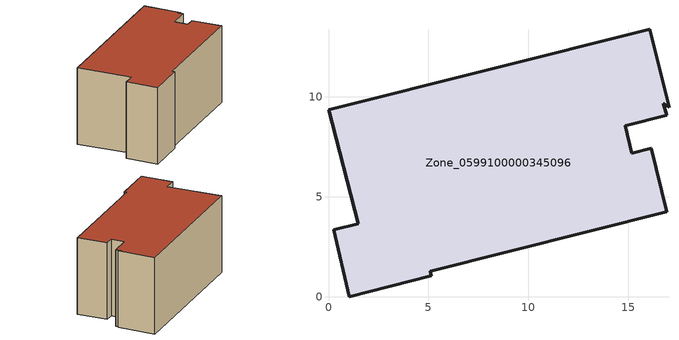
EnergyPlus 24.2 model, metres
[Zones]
Zone_0599100000345096
 floor ground (C_G): 16.05,13.36 17.03,9.46 16.75,9.66 16.9,9.07 14.83,8.55 15.17,7.17 16.13,7.41 16.92,4.25 5.08,1.28 5.14,1.04 1.04,0 0.26,3.34 1.49,3.65 0,9.33 z0
 wall outside (C_F): 5.08,1.28 16.92,4.25 16.13,7.41 15.17,7.17 14.83,8.55 16.9,9.07 16.75,9.66 17.03,9.46 16.05,13.36 0,9.33 1.49,3.65 0.26,3.34 1.04,0 5.14,1.04 5.08,1.28 z0:8.32
 roof outside (C_R): 17.03,9.46 16.05,13.36 0,9.33 1.49,3.65 0.26,3.34 1.04,0 5.14,1.04 5.08,1.28 16.92,4.25 16.13,7.41 15.17,7.17 14.83,8.55 16.9,9.07 16.75,9.66 z8.32
[BUILDING]
Pand.0599100000345096: North Axis=0; Terrain=City; Loads Convergence Tolerance Value=0.04; Temperature Convergence Tolerance Value=0.4; Solar Distribution=FullExterior; Maximum Number of Warmup Days=25; Minimum Number of Warmup Days=1
[Site:Location]
Rotterdam.The.Hague.AP_ZH_NLD Design_Conditions: Latitude=51.96; Longitude=4.45; Time Zone=1; Elevation=-4.5
[SITE:GROUNDTEMPERATURE:BUILDINGSURFACE]
18, 18, 18, 18, 18, 18, 18, 18, 18, 18, 18, 18
[MATERIAL] Thermal Absorptance=0.9; Solar Absorptance=0.7; Visible Absorptance=0.7
Name | Roughness | Thickness | Conductivity | Density | Specific Heat
G.TC.1992-2005 | MediumSmooth | 0.15 | 0.06 | 540 | 1210
F.TC.1992-2005 | Rough | 0.3 | 0.12 | 1920 | 840
R.TC.1992-2005 | MediumRough | 0.2 | 0.08 | 1500 | 1000
[CONSTRUCTION]
C_G: G.TC.1992-2005
C_F: F.TC.1992-2005
C_R: R.TC.1992-2005
[ZONE]
Zone_0599100000345096: Type=1; Multiplier=1; Ceiling Height=Autocalculate; Volume=Autocalculate; Floor Area=autocalculate; Part of Total Floor Area=Yes
[ZONEINFILTRATION:DESIGNFLOWRATE]
Infil_Zone_0599100000345096: Zone or ZoneList or Space or SpaceList=Zone_0599100000345096; Schedule=AlwaysOn; Design Flow Rate Calculation Method=Flow/Area; Flow Rate per Floor Area=0.0015; Constant Term Coefficient=1; Temperature Term Coefficient=0; Velocity Term Coefficient=0; Velocity Squared Term Coefficient=0
[HVACTEMPLATE:ZONE:IDEALLOADSAIRSYSTEM]
Zone_0599100000345096: Maximum Heating Supply Air Temperature=50; Minimum Cooling Supply Air Temperature=13; Maximum Heating Supply Air Humidity Ratio=0.0156; Minimum Cooling Supply Air Humidity Ratio=0.0077; Heating Limit=NoLimit; Cooling Limit=NoLimit; Dehumidification Control Type=ConstantSensibleHeatRatio; Cooling Sensible Heat Ratio=0.7; Dehumidification Setpoint=60; Humidification Control Type=None; Humidification Setpoint=30; Outdoor Air Method=None; Outdoor Air Flow Rate per Person=0.00944; Outdoor Air Flow Rate per Zone Floor Area=0; Outdoor Air Flow Rate per Zone=0; Demand Controlled Ventilation Type=None; Outdoor Air Economizer Type=NoEconomizer; Heat Recovery Type=None; Sensible Heat Recovery Effectiveness=0.7; Latent Heat Recovery Effectiveness=0.65
[ZONECONTROL:THERMOSTAT]
ThermostatControl_Zone_0599100000345096: Zone or ZoneList=Zone_0599100000345096; Control Type Schedule=DualSetpointControlType; Control 1=Thermostat_Zone_0599100000345096; Temperature Difference Between Cutout And Setpoint=0
[THERMOSTATSETPOINT:DUALSETPOINT]
Thermostat_Zone_0599100000345096: Heating Setpoint Temperature Schedule=HeatingSetpoint_Zone_0599100000345096; Cooling Setpoint Temperature Schedule=CoolingSetpoint_Zone_0599100000345096
[SCHEDULE:COMPACT]
HeatingSetpoint_Zone_0599100000345096: Through: 12/31, For: AllDays, Until: 24:00, 21
CoolingSetpoint_Zone_0599100000345096: Through: 12/31, For: AllDays, Until: 24:00, 24
DualSetpointControlType: Through: 12/31, For: AllDays, Until: 24:00, 4
AlwaysOn: Through: 12/31, For: AllDays, Until: 24:00, 1
